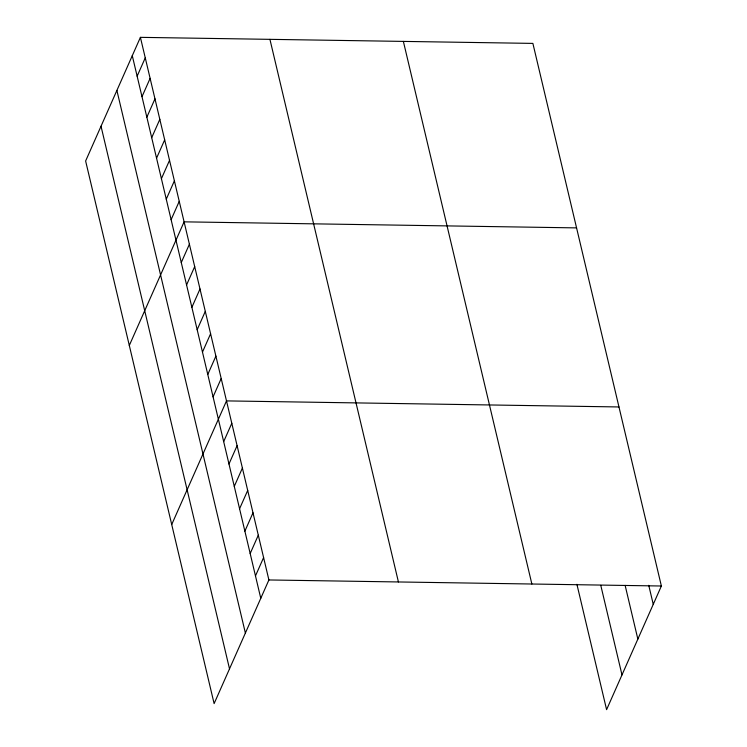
<?xml version="1.0" encoding="UTF-8"?>
<svg xmlns="http://www.w3.org/2000/svg" width="747" height="747" viewBox="0 0 747 747"><rect width="100%" height="100%" fill="white"/><g stroke="black" fill="none" stroke-linecap="round" stroke-linejoin="round"><path stroke-width="1.12" d="M140.408 37.35L85.625 160.988L214.118 703.599L268.901 579.961L140.408 37.35L532.882 43.401L661.375 586.012L606.592 709.65L576.908 584.303M137.14 76.185L145.263 57.846M141.995 96.68L150.119 78.351M146.842 117.186L154.974 98.847M151.697 137.681L159.83 119.343M156.553 158.177L164.676 139.848M161.408 178.682L169.532 160.344M166.264 199.178L174.387 180.839M171.119 219.674L179.243 201.335M129.306 345.469L184.098 221.84L576.572 227.891M181.269 262.561L189.402 244.222M186.573 284.943L194.696 266.604M191.876 307.325L200 288.986M197.171 329.707L205.304 311.368M202.474 352.089L210.598 333.75M207.778 374.471L215.902 356.132M213.072 396.853L221.196 378.514M171.717 524.534L226.5 400.896L618.974 406.956M223.67 441.617L231.803 423.278M228.974 463.999L237.098 445.66M234.278 486.381L242.402 468.052M239.572 508.763L247.705 490.434M244.876 531.154L253 512.816M250.18 553.536L258.303 535.197M255.474 575.918L263.607 557.579M268.901 579.961L661.375 586.012M648.751 585.331L653.251 604.351M625.136 585.387L637.854 639.105M600.784 585.368L621.99 674.905M403.371 41.402L531.864 584.014M269.928 39.348L398.422 581.96M132.284 55.689L260.778 598.3M116.887 90.434L245.38 633.045M101.022 126.234L229.516 668.845"/></g></svg>
